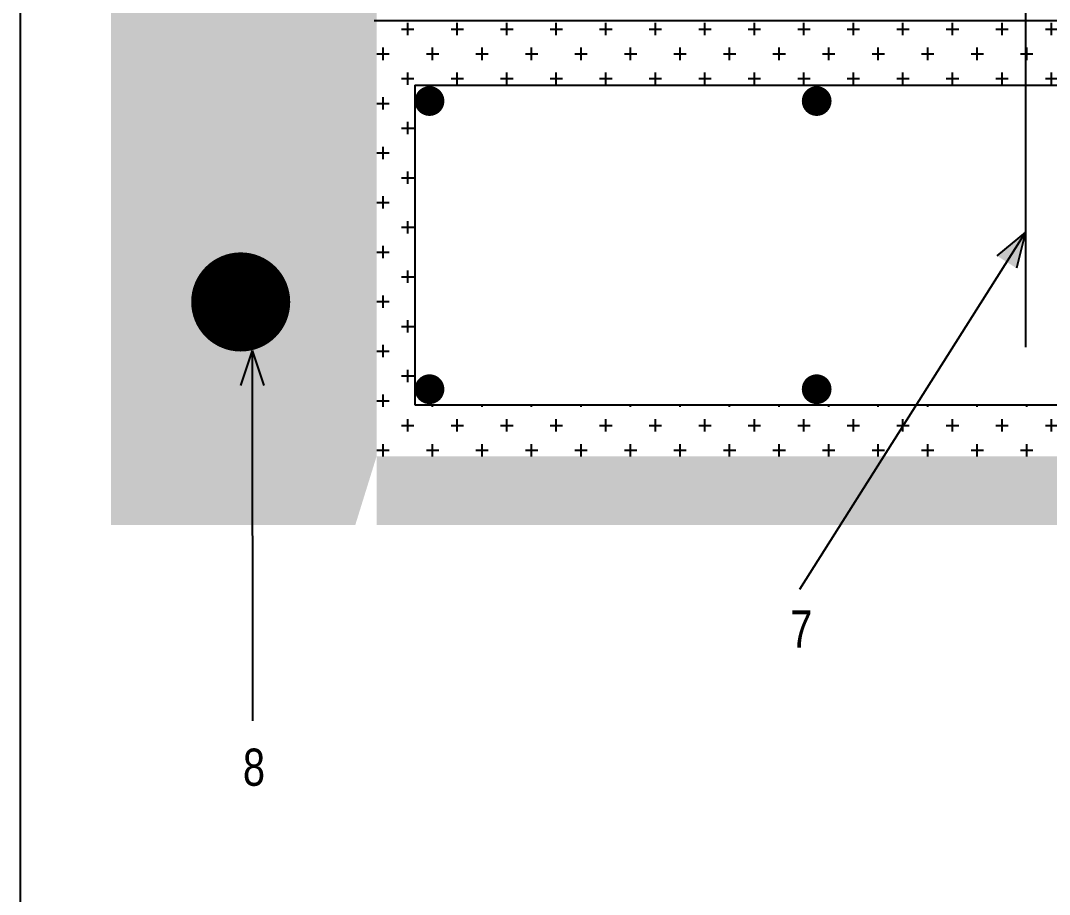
# Model space of a CAD drawing. Header units: millimetres. Extents: x 1051 to 8955, y -738 to 4312.
# Drawn here: x 2607.4 to 2776.7, y 1630.4 to 1774.1 of the extents above; entities that cross this region are included whole.
import ezdxf

# ---------------------------------------------------------------- set-up
doc = ezdxf.new("R2010")
doc.units = ezdxf.units.MM
doc.linetypes.add('DASHED', pattern=[19.05, 12.7, -6.35])
doc.linetypes.add('SOLID_LINE', pattern=[0])
for name, color, linetype in [('AHAT', 3, 'Continuous'), ('KIRMIM', 1, 'Continuous'), ('MIMARI', 2, 'SOLID_LINE'), ('YAZI', 8, 'Continuous')]:
    doc.layers.add(name, color=color, linetype=linetype)
doc.styles.add('2', font='wturkce.shx', dxfattribs={"height": 0.2})

msp = doc.modelspace()

# ---------------------------------------------------------------- hatches: boundary and pattern name
at = {"layer": 'KIRMIM', "linetype": 'Continuous'}
h = msp.add_hatch(dxfattribs=at)
h.set_pattern_fill('AR-CONC,_I', color=256, scale=1.62974, style=2)
h.set_pattern_definition([(50, (-3800.01, -835.093), (11.689474, -1.022696), [1.222305, -13.445353]), (355, (-3800.01, -835.093), (-2.261286, 12.258774), [0.977844, -10.756282]), (100.4514, (-3799.036, -835.178), (9.428197, 11.23607), [1.0388, -11.426792]), (46.1842, (-3800.01, -831.833), (17.39325, -2.69753), [1.833457, -20.16803]), (96.6356, (-3798.56, -832.058), (15.23257, 15.875586), [1.5582, -17.140185]), (351.1842, (-3800.01, -831.833), (15.232557, 15.8756), [1.466766, -16.134423]), (21, (-3798.38, -832.648), (9.728031, -6.56164), [1.222305, -13.445353]), (326, (-3798.38, -832.648), (3.965407, 11.818058), [0.977844, -10.756282]), (71.4514, (-3797.57, -833.195), (13.693442, 5.256408), [1.0388, -11.426792]), (37.5, (-3800.01, -835.093), (0.198174, 5.4253034), [0, -10.625903, 0, -10.919256, 0, -10.7970257]), (7.5, (-3800.01, -835.093), (4.2873488, 6.4278844), [0, -6.225606, 0, -10.381442, 0, -4.115093]), (327.5, (-3803.6443, -835.093), (8.6999163, -0.3675857), [0, -4.074349, 0, -12.71197, 0, -16.867806]), (317.5, (-3805.274, -835.093), (9.504417, 1.631451), [0, -5.296654, 0, -8.442052, 0, -11.978587])])
edge = h.paths.add_edge_path()
edge.add_line((2665.94, 1691.15), (2622.22, 1691.15))
edge.add_line((2622.22, 1691.15), (2622.22, 1779.7))
edge.add_line((2622.22, 1779.7), (2665.94, 1779.7))
edge.add_line((2665.94, 1779.7), (2665.94, 1702.42))
edge.add_line((2662.44, 1691.15), (2944.06, 1691.15))
edge.add_line((2944.06, 1691.15), (2944.06, 1702.42))
edge.add_line((2944.06, 1702.42), (2665.94, 1702.42))
h = msp.add_hatch(dxfattribs=at)
h.set_pattern_fill('CROSS,_I', color=256, scale=16.297397, style=2)
h.set_pattern_definition([(0, (-3800.01, -810.432), (4.0743493, 4.0743493), [2.0371747, -6.111524]), (90, (-3798.9914, -811.4504), (-4.0743493, 4.0743493), [2.0371747, -6.111524])])
h.paths.add_polyline_path([(2665.54, 1774.1), (2944.7, 1774.1), (2944.7, 1702.31), (2665.54, 1702.31)])
edge = h.paths.add_edge_path()
edge.add_line((2672.23, 1763.46), (2945.19, 1763.46))
edge.add_line((2672.23, 1763.46), (2672.23, 1710.89))
edge.add_line((2672.23, 1710.89), (2945.19, 1710.89))
at = {"layer": 'MIMARI', "linetype": 'Continuous'}
for points in [[(2771.27, 1733.37), (2768.02, 1735.43), (2772.73, 1739.28)], [(2647.42, 1714.07), (2643.57, 1714.07), (2645.5, 1719.85)]]:
    msp.add_hatch(color=256, dxfattribs=at).paths.add_polyline_path(points)

# ---------------------------------------------------------------- linework, layer by layer
at = {"layer": 'AHAT', "linetype": 'Continuous'}
for p, q in [((2772.73, 1919.22), (2772.73, 1720.41)), ((2672.23, 1763.46), (2672.23, 1710.89)), ((2672.23, 1763.46), (2945.19, 1763.46)), ((2672.23, 1710.89), (2945.19, 1710.89))]:
    msp.add_line(p, q, dxfattribs=at)
for points, const_width in [([(2673.43, 1760.87, 1), (2675.88, 1760.87, 1)], 2.44), ([(2737.14, 1760.87, 1), (2739.59, 1760.87, 1)], 2.44), ([(2639.51, 1727.83, 1), (2647.66, 1727.83, 1)], 8.15), ([(2673.43, 1713.48, -1), (2675.88, 1713.48, -1)], 2.44), ([(2737.14, 1713.48, -1), (2739.59, 1713.48, -1)], 2.44)]:
    msp.add_lwpolyline(points, format="xyb", close=True, dxfattribs=dict(at, const_width=const_width))
at = {"layer": 'MIMARI', "linetype": 'DASHED', "ltscale": 100}
msp.add_line((2665.54, 1774.1), (2944.7, 1774.1), dxfattribs=at)
at = {"layer": 'MIMARI', "linetype": 'Continuous'}
for p, q in [((2772.73, 1739.28), (2735.52, 1680.53)), ((2772.73, 1739.28), (2768.02, 1735.43)), ((2772.73, 1739.28), (2771.27, 1733.37)), ((2645.5, 1719.85), (2643.57, 1714.07)), ((2645.5, 1719.85), (2645.55, 1658.94)), ((2645.5, 1719.85), (2647.42, 1714.07))]:
    msp.add_line(p, q, dxfattribs=at)
at = {"layer": 'YAZI'}
msp.add_lwpolyline([(2607.36, 1993.51), (3017.02, 1993.51), (3017.02, 1528.92), (2607.36, 1528.92)], close=True, dxfattribs=at)

# ---------------------------------------------------------------- texts
at = {"layer": 'YAZI', "linetype": 'Continuous', "style": '2', "width": 0.8}
for s, p in [('7', (2734, 1671)), ('8', (2643.95, 1648.27))]:
    msp.add_text(s, height=6.11, dxfattribs=at).set_placement(p)

doc.saveas('drawing.dxf')
